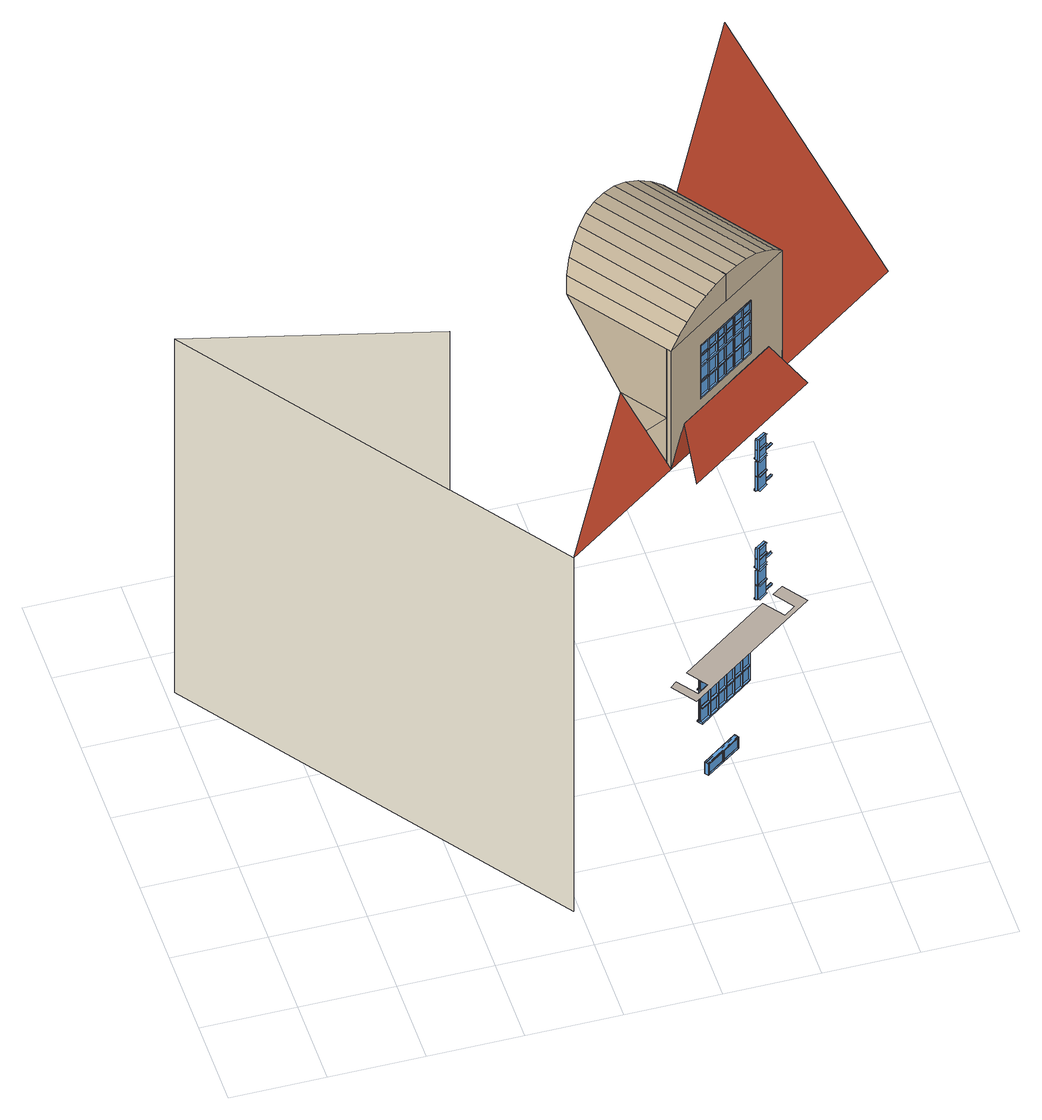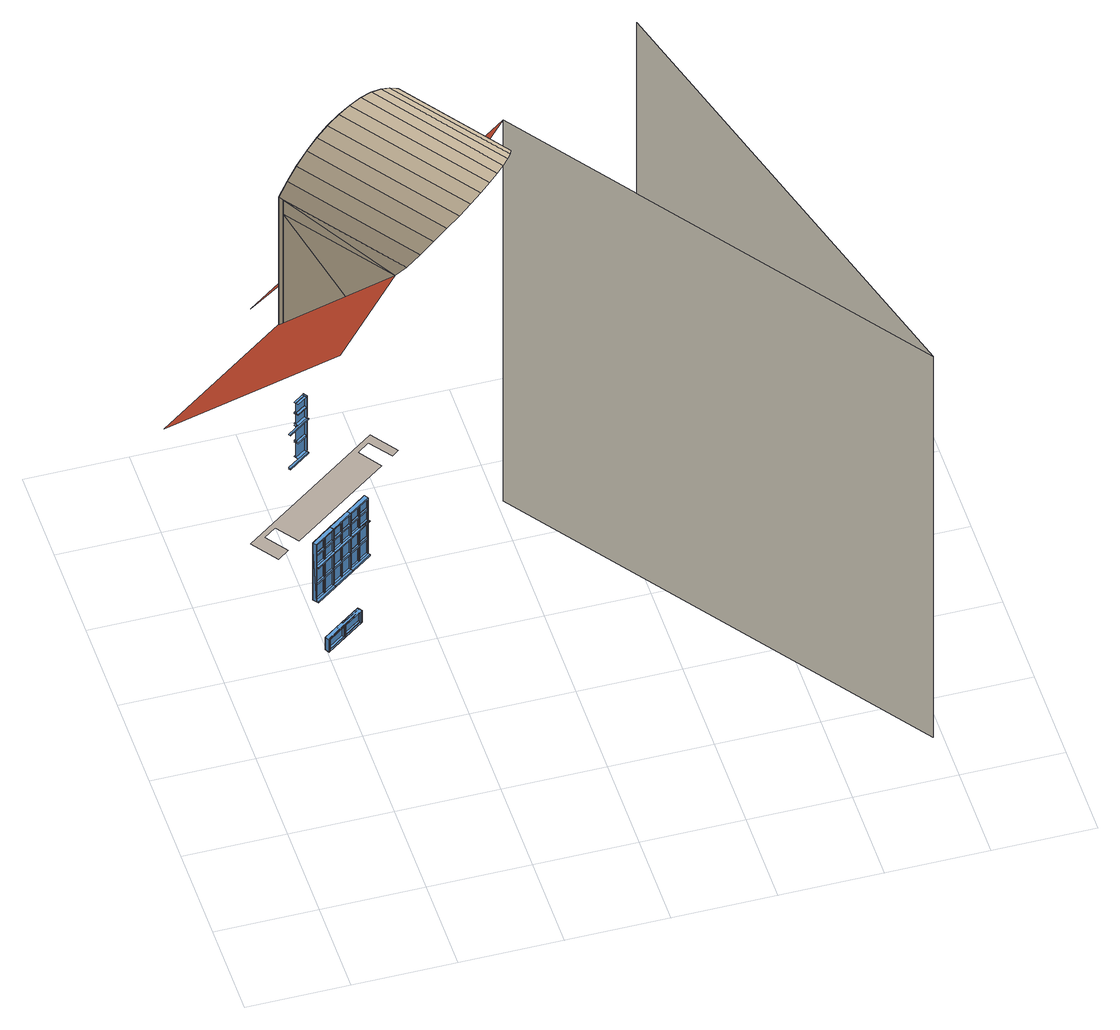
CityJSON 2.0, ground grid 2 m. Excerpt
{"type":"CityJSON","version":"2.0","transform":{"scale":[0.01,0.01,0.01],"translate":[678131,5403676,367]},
"CityObjects":{
"building1":{"type":"Building","attributes":{"measuredHeight":14.04},"children":["building1-1"],"geometry":[{"type":"MultiSurface","lod":"3","boundaries":[[[0,1,2]],[[3,4,5,2,1]],[[6,7,8,9]],[[10,11,12,13]],[[14,15,16,17]],[[18,19,20,21]],[[22,23,24,25]],[[26,27,28,29]],[[30,31,32,33]],[[34,35,36,37]],[[24,19,20,23]],[[32,11,12,31]],[[36,15,16,35]],[[19,28,27,20]],[[28,7,8,27]],[[15,32,31,16]],[[38,39,40,41]],[[42,43,44,45]],[[46,47,48,49]],[[50,51,52,53]],[[54,55,56,57]],[[58,59,60,61]],[[62,63,64,65]],[[66,67,68,69]],[[68,63,64,67]],[[55,60,59,56]],[[47,68,67,48]],[[60,39,40,59]],[[44,55,56,43]],[[52,47,48,51]],[[70,40,39,71]],[[72,48,47,73]],[[74,56,55,75]],[[76,44,43,77]],[[78,60,59,79]],[[80,68,67,81]],[[82,64,63,83]],[[84,52,51,85]],[[86,87,88,89]],[[90,91,92,93]],[[94,95,96,97]],[[98,86,89,99]],[[100,90,93,101]],[[87,102,103,104,9,6,105,88]],[[91,106,107,108,13,10,109,92]],[[110,111,112,113,114,115]],[[116,117,21,22]],[[118,119,17,34]],[[9,26,120,104]],[[13,30,121,108]],[[29,18,21,117,122,123,120,26]],[[33,14,17,119,124,125,121,30]],[[109,99,98,106,107,125,124,126,118,34,37,14,33,10]],[[127,102,103,123,122,128,116,22,25,18,29,6,105,129]],[[21,20,23,22]],[[9,8,27,26]],[[17,16,35,34]],[[13,12,31,30]],[[8,130,104,9]],[[20,131,117,21]],[[16,132,119,17]],[[12,133,108,13]],[[134,27,26,120]],[[135,23,22,116]],[[136,31,30,121]],[[137,35,34,118]],[[114,115,138,139]],[[120,134,130,104]],[[118,137,132,119]],[[116,135,131,117]],[[121,136,133,108]],[[101,100,140,141]],[[127,129,142,143]],[[135,23,20,131]],[[133,136,31,12]],[[20,27,134,131]],[[137,35,16,132]],[[130,134,27,8]],[[16,31,136,132]],[[144,23,20,145]],[[146,27,8,147]],[[148,35,16,149]],[[150,31,12,151]],[[152,153,154,155]],[[156,157,158,159]],[[160,161,162,163]],[[164,152,155,165]],[[166,156,159,167]],[[153,168,169,170,41,38,171,154]],[[157,172,173,174,65,62,175,158]],[[176,130,134,177]],[[178,131,135,179]],[[180,132,137,181]],[[182,133,136,183]],[[171,167,166,168,169,184,185,186,187,42,45,54,61,38]],[[188,172,173,189,190,191,192,50,53,46,69,62,175,193]],[[61,54,57,194,185,184,195,58]],[[69,46,49,196,190,189,197,66]],[[65,66,197,174]],[[187,194,57,42]],[[41,58,195,170]],[[192,196,49,50]],[[57,56,43,42]],[[41,40,59,58]],[[65,64,67,66]],[[49,48,51,50]],[[198,43,42,187]],[[40,199,170,41]],[[200,59,58,195]],[[56,201,194,57]],[[202,51,50,192]],[[64,203,174,65]],[[204,67,66,197]],[[48,205,196,49]],[[195,200,199,170]],[[187,198,201,194]],[[192,202,205,196]],[[197,204,203,174]],[[199,200,59,40]],[[56,59,200,201]],[[203,204,67,64]],[[198,43,56,201]],[[202,51,48,205]],[[48,67,204,205]],[[165,164,206,207]],[[188,193,208,209]],[[85,51,48,72]],[[79,59,40,70]],[[77,43,56,74]],[[81,67,64,82]],[[210,201,198,211]],[[212,199,200,213]],[[214,205,202,215]],[[216,203,204,217]],[[125,218,136,121]],[[128,219,135,116]],[[104,130,220,103]],[[119,132,221,124]],[[126,222,137,118]],[[117,131,223,122]],[[108,133,224,107]],[[123,225,134,120]],[[224,218,136,133]],[[220,225,134,130]],[[221,222,137,132]],[[223,219,135,131]],[[225,223,131,134]],[[218,221,132,136]],[[226,223,131,178]],[[183,136,218,227]],[[228,220,130,176]],[[177,134,225,229]],[[181,137,222,230]],[[231,224,133,182]],[[179,135,219,232]],[[233,221,132,180]],[[196,205,234,190]],[[170,199,235,169]],[[189,236,204,197]],[[184,237,200,195]],[[194,201,238,185]],[[186,239,198,187]],[[174,203,240,173]],[[191,241,202,192]],[[235,237,200,199]],[[237,238,201,200]],[[236,234,205,204]],[[234,241,202,205]],[[238,239,198,201]],[[240,236,204,203]],[[213,200,237,242]],[[243,235,199,212]],[[215,202,241,244]],[[245,238,201,210]],[[211,198,239,246]],[[247,234,205,214]],[[217,204,236,248]],[[249,240,203,216]],[[250,251,111,110]],[[113,112,252,253]],[[110,115,254,255,114,113,253,250]],[[254,256,138,115]],[[255,114,139,257]],[[256,257,139,138]],[[162,161,258,259],[257,139,138,256]],[[163,162,259,260]],[[261,258,161,160]],[[100,106,91,90]],[[98,102,87,86]],[[225,223,122,123]],[[103,220,225,123]],[[122,223,219,128]],[[124,221,222,126]],[[107,224,218,125]],[[218,221,124,125]],[[230,222,221,233]],[[232,219,223,226]],[[227,218,224,231]],[[229,225,220,228]],[[164,168,153,152]],[[166,172,157,156]],[[237,238,185,184]],[[185,238,239,186]],[[169,235,237,184]],[[190,234,241,191]],[[173,240,236,189]],[[236,234,190,189]],[[262,263,264,265]],[[266,267,268,269]],[[270,271,272,273]],[[274,275,276,277]],[[272,263,262,273]],[[276,267,266,277]],[[246,239,238,245]],[[242,237,235,243]],[[248,236,240,249]],[[244,241,234,247]],[[278,276,275,279]],[[280,264,263,281]],[[282,272,271,283]],[[284,268,267,285]],[[286,287,288,289]],[[288,290,291,289]],[[291,290,292,293]],[[294,295,296,297]],[[298,299,294,297]],[[296,295,300,301]],[[302,292,290,303]],[[304,288,287,305]],[[306,300,295,307]],[[308,294,299,309]],[[273,272,310,311]],[[312,313,271,270]],[[314,315,275,274]],[[316,317,263,262]],[[265,264,318,319]],[[269,268,320,321]],[[277,276,322,323]],[[324,325,267,266]],[[271,272,310,313]],[[263,264,318,317]],[[272,263,317,310]],[[276,267,325,322]],[[275,276,322,315]],[[267,268,320,325]],[[293,292,326,327]],[[289,288,328,329]],[[297,294,330,331]],[[301,300,332,333]],[[334,335,290,291]],[[336,337,295,296]],[[338,339,287,286]],[[340,341,299,298]],[[342,310,272,282]],[[343,318,264,280]],[[344,322,276,278]],[[345,320,268,284]],[[281,263,317,346]],[[283,271,313,347]],[[279,275,315,348]],[[285,267,325,349]],[[287,288,328,339]],[[290,292,326,335]],[[288,290,335,328]],[[295,300,332,337]],[[299,294,330,341]],[[294,295,337,330]],[[303,290,335,350]],[[305,287,339,351]],[[352,326,292,302]],[[353,330,294,308]],[[307,295,337,354]],[[355,332,300,306]],[[309,299,341,356]],[[357,328,288,304]],[[358,94,97,359],[111,251,360,361,362,363,252,112]],[[252,251,250,253]],[[255,257,256,254]],[[363,360,251,252]],[[360,363,364,365]],[[95,94,358,366]],[[367,359,97,96]],[[260,259,258,261]],[[366,95,96,367],[368,369,370,261,160,163,260,371]],[[371,260,261,370]],[[370,372,373,371]],[[374,375,376,377]],[[378,87,86,379]],[[380,91,90,381]],[[382,157,156,383]],[[384,153,152,385]],[[379,86,98,386]],[[381,90,100,387]],[[265,106,91,380,388,389,390,319]],[[269,102,87,378,391,392,393,321]],[[385,152,164,394]],[[383,156,166,395]],[[396,397,323,314]],[[398,399,311,312]],[[319,316,400,390]],[[321,324,401,393]],[[262,273,311,399,402,403,400,316]],[[266,277,323,397,404,405,401,324]],[[269,102,127,406,391,392,405,404,407,396,314,274,277,266]],[[265,106,98,386,388,389,403,402,408,398,312,270,273,262]],[[311,310,313,312]],[[319,318,317,316]],[[321,320,325,324]],[[323,322,315,314]],[[293,172,157,382,409,410,411,327]],[[301,168,153,384,412,413,414,333]],[[327,334,415,411]],[[301,168,166,395,412,413,416,417,418,419,340,298,297,296]],[[293,172,188,420,409,410,421,422,423,424,338,286,289,291]],[[333,336,425,414]],[[291,289,329,426,422,421,415,334]],[[424,426,329,338]],[[296,297,331,427,417,416,425,336]],[[419,427,331,340]],[[318,428,390,319]],[[322,429,397,323]],[[430,317,316,400]],[[310,431,399,311]],[[432,313,312,398]],[[433,315,314,396]],[[434,325,324,401]],[[320,435,393,321]],[[329,328,339,338]],[[327,326,335,334]],[[333,332,337,336]],[[331,330,341,340]],[[400,430,428,390]],[[398,432,431,399]],[[401,434,435,393]],[[396,433,429,397]],[[326,436,411,327]],[[328,437,426,329]],[[330,438,427,331]],[[332,439,414,333]],[[440,335,334,415]],[[441,339,338,424]],[[442,337,336,425]],[[443,341,340,419]],[[444,140,100,387]],[[406,127,143,445]],[[310,317,430,431]],[[433,315,322,429]],[[432,313,310,431]],[[322,325,434,429]],[[428,430,317,318]],[[435,434,325,320]],[[346,317,318,343]],[[347,313,310,342]],[[349,325,320,345]],[[348,315,322,344]],[[415,440,436,411]],[[424,441,437,426]],[[419,443,438,427]],[[425,442,439,414]],[[436,440,335,326]],[[439,442,337,332]],[[420,188,209,446]],[[328,335,440,437]],[[441,339,328,437]],[[443,341,330,438]],[[447,206,164,394]],[[330,337,442,438]],[[350,335,326,352]],[[351,339,328,357]],[[354,337,332,355]],[[356,341,330,353]],[[448,428,430,449]],[[450,431,432,451]],[[452,429,433,453]],[[454,435,434,455]],[[444,456,457,445,143,142,458,141,140],[459,460,448,449],[461,462,450,451],[282,283,347,342],[343,280,281,346],[151,463,464,150],[465,466,148,149],[230,233,180,181],[227,231,182,183],[232,226,178,179],[176,177,229,228],[467,468,146,147],[144,145,469,470],[348,344,278,279],[284,285,349,345],[454,455,471,472],[473,474,452,453],[475,476,477,478],[479,480,481,482],[483,484,485,486],[487,488,489,490],[491,492,493,494],[495,496,497,498],[499,500,501,502],[503,504,505,506]],[[507,508,509,510]],[[511,436,440,512]],[[513,437,441,514]],[[515,439,442,516]],[[517,438,443,518]],[[447,519,520,446,209,208,521,207,206],[522,523,515,516],[524,525,517,518],[308,309,356,353],[355,306,307,354],[70,71,78,79],[75,76,77,74],[246,245,210,211],[242,243,212,213],[244,247,214,215],[216,217,248,249],[83,80,81,82],[85,72,73,84],[351,357,304,305],[302,303,350,352],[511,512,526,527],[528,529,513,514],[530,531,532,533],[534,535,536,537],[538,539,540,541],[542,543,544,545],[546,547,548,549],[550,551,552,553],[554,555,556,557],[558,559,560,561]],[[562,563,564,565,566,567,568,569,570,571,572,573]],[[408,574,432,398]],[[403,575,430,400]],[[405,576,434,401]],[[407,577,433,396]],[[399,431,578,402]],[[397,429,579,404]],[[390,428,580,389]],[[393,435,581,392]],[[421,582,440,415]],[[411,436,583,410]],[[423,584,441,424]],[[426,437,585,422]],[[427,438,586,417]],[[418,587,443,419]],[[414,439,588,413]],[[416,589,442,425]],[[578,574,432,431]],[[575,578,431,430]],[[576,579,429,434]],[[580,575,430,428]],[[581,576,434,435]],[[579,577,433,429]],[[583,582,440,436]],[[585,584,441,437]],[[588,589,442,439]],[[582,585,437,440]],[[586,587,443,438]],[[589,586,438,442]],[[590,591,509,510]],[[462,578,431,450]],[[472,581,435,454]],[[460,580,428,448]],[[474,579,429,452]],[[451,432,574,461]],[[449,430,575,459]],[[453,433,577,473]],[[455,434,576,471]],[[529,585,437,513]],[[512,440,582,526]],[[527,583,436,511]],[[518,443,587,524]],[[516,442,589,522]],[[523,588,439,515]],[[514,441,584,528]],[[525,586,438,517]],[[592,361,360,365]],[[364,363,362,593]],[[593,592,365,364],[594,595,374,377]],[[596,594,377,376]],[[595,597,375,374]],[[372,598,599,373],[597,375,376,596]],[[375,376,596,597]],[[371,373,599,368]],[[369,598,372,370]],[[395,409,382,383]],[[412,394,385,384]],[[410,583,582,421]],[[582,585,422,421]],[[422,585,584,423]],[[589,586,417,416]],[[417,586,587,418]],[[413,588,589,416]],[[386,391,378,379]],[[388,387,381,380]],[[575,578,402,403]],[[402,578,574,408]],[[389,580,575,403]],[[404,579,577,407]],[[392,581,576,405]],[[576,579,404,405]],[[528,584,585,529]],[[526,582,583,527]],[[522,589,588,523]],[[524,587,586,525]],[[409,420,446,600,395]],[[471,576,581,472]],[[459,575,580,460]],[[461,574,578,462]],[[473,577,579,474]],[[391,406,445,601,386]],[[602,603,604,605]],[[606,607,602,605]],[[608,609,610,611]],[[612,613,614,615]],[[610,613,612,611]],[[604,603,616,617]],[[618,619,620,621]],[[620,622,623,621]],[[624,625,626,627]],[[623,622,628,629]],[[630,631,624,627]],[[626,625,632,633]],[[531,616,603,532]],[[560,610,609,561]],[[554,614,613,555]],[[534,602,607,535]],[[476,628,622,477]],[[505,624,631,506]],[[499,632,625,500]],[[479,620,619,480]],[[593,362,361,592]],[[597,595,594,596]],[[634,635,603,604]],[[605,602,636,637]],[[638,639,609,608]],[[617,616,640,641]],[[611,610,642,643]],[[644,645,613,612]],[[615,614,646,647]],[[648,649,607,606]],[[607,602,636,649]],[[603,616,640,635]],[[613,614,646,645]],[[609,610,642,639]],[[602,603,635,636]],[[610,613,645,642]],[[650,651,631,630]],[[627,624,652,653]],[[621,620,654,655]],[[629,628,656,657]],[[658,659,622,623]],[[660,661,625,626]],[[633,632,662,663]],[[664,665,619,618]],[[368,599,598,369]],[[532,603,635,533]],[[535,607,649,536]],[[559,642,610,560]],[[537,636,602,534]],[[561,609,639,558]],[[555,613,645,556]],[[557,646,614,554]],[[530,640,616,531]],[[359,367,366,358]],[[620,622,659,654]],[[624,625,661,652]],[[622,628,656,659]],[[619,620,654,665]],[[631,624,652,651]],[[625,632,662,661]],[[666,667,668,669,5,507,508]],[[480,619,665,481]],[[477,622,659,478]],[[500,625,661,501]],[[506,631,651,503]],[[475,656,628,476]],[[482,654,620,479]],[[504,652,624,505]],[[502,662,632,499]],[[670,671,672,673]],[[674,675,676,677]],[[678,679,680,681]],[[682,683,684,685]],[[686,687,688,689]],[[690,691,692,693]],[[694,695,696,697]],[[698,699,700,701]],[[702,703,704,705]],[[706,707,708,709]],[[710,711,712,713]],[[714,715,716,717]],[[688,691,690,689]],[[700,695,694,701]],[[704,707,706,705]],[[716,711,710,717]],[[671,718,719,720,670]],[[679,721,722,723,678]],[[724,725,726,727]],[[728,729,724,727]],[[730,731,732,733]],[[734,735,736,737]],[[732,735,734,733]],[[726,725,738,739]],[[740,741,742,743]],[[744,745,740,743]],[[746,747,748,749]],[[750,751,752,753]],[[748,751,750,749]],[[742,741,754,755]],[[756,382,383,757]],[[758,384,385,759]],[[757,383,395,760]],[[759,385,394,761]],[[617,412,384,758,762,763,764,641]],[[615,409,382,756,765,766,767,647]],[[641,634,768,764]],[[647,644,769,767]],[[604,605,637,770,771,772,768,634]],[[773,770,637,648]],[[612,611,643,774,775,776,769,644]],[[777,774,643,638]],[[615,409,420,778,765,766,776,775,779,777,638,608,611,612]],[[617,412,395,760,762,763,772,771,780,773,648,606,605,604]],[[643,642,639,638]],[[647,646,645,644]],[[641,640,635,634]],[[637,636,649,648]],[[781,378,379,782]],[[783,380,381,784]],[[636,785,770,637]],[[640,786,764,641]],[[646,787,767,647]],[[642,788,774,643]],[[789,635,634,768]],[[790,639,638,777]],[[791,645,644,769]],[[792,649,648,773]],[[782,379,386,793]],[[784,381,387,794]],[[629,388,380,783,795,796,797,657]],[[633,391,378,781,798,799,800,663]],[[773,792,785,770]],[[769,791,787,767]],[[777,790,788,774]],[[768,789,786,764]],[[519,447,394,761]],[[778,420,446,520]],[[792,649,636,785]],[[786,789,635,640]],[[787,791,645,646]],[[642,645,791,788]],[[790,639,642,788]],[[636,635,789,785]],[[536,649,636,537]],[[533,635,640,530]],[[558,639,642,559]],[[556,645,646,557]],[[633,391,406,801,798,799,802,803,804,805,650,630,627,626]],[[629,388,386,793,795,796,806,807,808,809,664,618,621,623]],[[623,621,655,810,807,806,811,658]],[[626,627,653,812,803,802,813,660]],[[657,658,811,797]],[[809,810,655,664]],[[663,660,813,800]],[[805,812,653,650]],[[655,654,665,664]],[[657,656,659,658]],[[663,662,661,660]],[[653,652,651,650]],[[814,665,664,809]],[[654,815,810,655]],[[656,816,797,657]],[[817,659,658,811]],[[818,651,650,805]],[[652,819,812,653]],[[662,820,800,663]],[[821,661,660,813]],[[544,786,789,545]],[[540,785,792,541]],[[548,788,790,549]],[[550,787,791,551]],[[811,817,816,797]],[[809,814,815,810]],[[813,821,820,800]],[[805,818,819,812]],[[654,659,817,815]],[[456,444,387,794]],[[814,665,654,815]],[[801,406,445,457]],[[818,651,652,819]],[[652,661,821,819]],[[816,817,659,656]],[[820,821,661,662]],[[478,659,656,475]],[[481,665,654,482]],[[501,661,662,502]],[[503,651,652,504]],[[485,815,814,486]],[[489,816,817,490]],[[493,819,818,494]],[[495,820,821,496]],[[822,823,725,726]],[[727,724,824,825]],[[826,827,731,730]],[[739,738,828,829]],[[733,732,830,831]],[[832,833,735,734]],[[737,736,834,835]],[[836,837,729,728]],[[838,839,741,742]],[[743,740,840,841]],[[842,843,747,746]],[[755,754,844,845]],[[749,748,846,847]],[[848,849,751,750]],[[753,752,850,851]],[[852,853,745,744]],[[729,724,824,837]],[[725,738,828,823]],[[735,736,834,833]],[[731,732,830,827]],[[724,725,823,824]],[[732,735,833,830]],[[745,740,840,853]],[[741,754,844,839]],[[751,752,850,849]],[[747,748,846,843]],[[740,741,839,840]],[[748,751,849,846]],[[854,725,823,855]],[[856,729,837,857]],[[858,830,732,859]],[[860,824,724,861]],[[862,731,827,863]],[[864,735,833,865]],[[866,834,736,867]],[[868,828,738,869]],[[870,741,839,871]],[[872,745,853,873]],[[874,846,748,875]],[[876,840,740,877]],[[878,747,843,879]],[[880,751,849,881]],[[882,850,752,883]],[[884,844,754,885]],[[770,785,886,771]],[[767,787,887,766]],[[774,788,888,775]],[[764,786,889,763]],[[780,890,792,773]],[[772,891,789,768]],[[776,892,791,769]],[[779,893,790,777]],[[886,890,792,785]],[[892,888,788,791]],[[889,891,789,786]],[[888,893,790,788]],[[887,892,791,787]],[[891,886,785,789]],[[541,792,890,538]],[[545,789,891,542]],[[551,791,892,552]],[[549,790,893,546]],[[543,889,786,544]],[[539,886,785,540]],[[547,888,788,548]],[[553,887,787,550]],[[812,819,894,803]],[[802,895,821,813]],[[806,896,817,811]],[[804,897,818,805]],[[808,898,814,809]],[[800,820,899,799]],[[810,815,900,807]],[[797,816,901,796]],[[896,900,815,817]],[[895,894,819,821]],[[901,896,817,816]],[[900,898,814,815]],[[899,895,821,820]],[[894,897,818,819]],[[488,901,816,489]],[[492,894,819,493]],[[498,899,820,495]],[[484,900,815,485]],[[486,814,898,483]],[[490,817,896,487]],[[496,821,895,497]],[[494,818,897,491]],[[902,672,673,903]],[[904,677,676,905]],[[906,680,681,907]],[[908,685,684,909]],[[903,673,670,910]],[[905,676,675,911]],[[907,681,678,912]],[[909,684,683,913]],[[739,674,677,904,914,915,916,829]],[[737,671,672,902,917,918,919,835]],[[755,682,685,908,920,921,922,845]],[[761,762,758,759]],[[760,765,756,757]],[[775,888,893,779]],[[766,887,892,776]],[[771,886,890,780]],[[763,889,891,772]],[[892,888,775,776]],[[891,886,771,772]],[[520,761,759,758,762,760,757,756,765,778]],[[538,890,886,539]],[[546,893,888,547]],[[542,891,889,543]],[[552,892,887,553]],[[520,519,761]],[[794,795,783,784]],[[793,798,781,782]],[[896,900,807,806]],[[807,900,898,808]],[[796,901,896,806]],[[803,894,897,804]],[[895,894,803,802]],[[799,899,895,802]],[[457,794,784,783,795,793,782,781,798,801]],[[497,895,899,498]],[[483,898,900,484]],[[491,897,894,492]],[[487,896,901,488]],[[457,456,794]]],"semantics":{"surfaces":[{"type":"WallSurface","klumMaterialClass":"Plaster","klumMaterialIndex":"I202","materialUncertainty":"0.3"},{"type":"Window","frameMaterialClass":"Wood","frameMaterialName":"PaintedWood","frameMaterialUncertainty":"0.3","paneMaterialClass":"Glass","_cityeditor_layer":"Unclassified.LoD3"},{"type":"RoofSurface"},{"type":"OuterCeilingSurface","klumMaterialClass":"Plaster","klumMaterialIndex":"I202","materialUncertainty":"0.3"},{"type":"RoofSurface","klumMaterialClass":"Ceramic","klumMaterialIndex":"D201","materialUncertainty":"0.3"}],"values":[0,0,1,1,1,1,1,1,1,1,1,1,1,1,1,1,1,1,1,1,1,1,1,1,1,1,1,1,1,1,1,1,1,1,1,1,1,1,1,1,1,1,1,1,1,1,1,1,1,1,1,1,1,1,1,1,1,1,1,1,1,1,1,1,1,1,1,1,1,1,1,1,1,1,1,1,1,1,1,1,1,1,1,1,1,1,1,1,1,1,1,1,1,1,1,1,1,1,1,1,1,1,1,1,1,1,1,1,1,1,1,1,1,1,1,1,1,1,1,1,1,1,1,1,1,1,1,1,1,1,1,1,1,1,1,1,1,1,1,1,1,1,1,1,1,1,1,1,1,1,1,1,1,1,1,1,1,1,1,1,1,1,1,1,1,1,1,1,1,1,1,1,1,1,1,1,1,1,1,1,1,1,1,1,1,1,1,1,1,1,1,1,1,1,1,1,1,1,1,1,1,1,1,1,1,1,1,1,1,1,1,1,1,1,1,1,1,1,1,1,1,1,1,1,1,1,1,1,1,1,1,1,1,1,1,1,1,1,1,1,1,1,1,1,1,1,1,1,1,1,1,1,1,1,1,1,1,1,1,1,1,1,1,1,1,1,1,1,1,1,1,1,1,1,1,1,1,1,1,1,1,1,1,1,1,1,1,1,1,1,1,1,1,1,1,1,1,1,1,1,1,1,1,1,1,1,1,1,1,1,1,1,1,1,1,1,1,1,1,1,1,1,1,1,1,1,1,1,1,1,1,1,1,1,1,1,1,1,1,1,1,1,1,1,1,1,1,1,1,1,1,1,1,1,1,1,1,1,1,1,1,1,1,1,1,1,1,1,1,1,1,1,1,1,1,1,2,1,1,1,1,1,3,1,1,1,1,1,1,1,1,1,1,1,1,1,1,1,1,1,1,1,1,1,1,1,1,1,1,1,1,4,1,1,1,1,1,1,1,1,1,1,1,1,1,1,1,1,1,1,1,1,1,1,1,1,1,1,1,1,1,1,1,1,1,1,1,1,1,1,1,1,1,1,1,1,1,1,1,1,1,1,1,1,1,1,1,1,1,1,1,1,1,1,1,1,1,1,1,1,1,1,1,1,1,1,1,1,1,1,1,1,1,1,1,1,1,1,1,1,1,1,1,1,1,1,1,1,1,1,1,1,1,1,1,1,1,1,1,1,1,1,1,4,1,1,1,1,1,1,1,1,1,1,1,1,1,1,1,1,1,1,1,1,1,1,1,1,1,1,1,1,1,1,1,1,1,1,1,1,1,1,1,1,1,1,1,1,1,1,1,1,1,1,1,1,1,1,1,1,1,1,1,1,1,1,1,1,1,1,1,1,1,1,1,1,1,1,1,1,1,1,1,1,1,1,1,1,1,1,1,1,1,1,1,1,1,1,1,1,1,1,1,1,1,1,1,1,1,1,1,1,1,1,1,1,1,1,1,1,1,1,1,1,1,1,1,1,1,1,1,1,1,1,1,1,1,1,1,1,1,1,1,1,1,1,1,1,1,1,1,1,1,1,1,1,1,1,1,1,1,1,1,1,1,1,1,1,1,1,1,1,1,1,1,1,1,1,1,1,1,1,1,1,1,1,1,1,1,1,1,1,1,1,1,1,1,1,1,1,1,1,1,1,1,1,1,1,1,1,1,1,1,1,1,1,1,1,1,1,1,1,1,1,1,1,1,1,1,1,1,1,1,1,1,1,1,1,1,1,1,1,1,1,1,1,1,1,1,1,1,1,1,1,1,1,1,1,1,1,1]}}]},
"building1-1":{"type":"BuildingInstallation","attributes":{"_cityeditor_layer":"Unclassified.LoD3","relationToConstruction":"outside"},"parents":["building1"],"geometry":[{"type":"MultiSurface","lod":"3","boundaries":[[[923,924,925,926]],[[927,928,929,930]],[[931,932,933,934,935,936,937,938]],[[930,929,939,940]],[[931,941,942,943,932]],[[926,925,944,945,946]],[[938,947,941,931]],[[933,932,943,948]],[[936,949,950,937]],[[934,933,946,507,510,509,508],[140,141,458,142,143,445,457,456,444]],[[926,946,933,932,927,930,940,923]],[[932,943,942,928,927]],[[937,950,947,938]],[[940,939,924,923]],[[934,508,951,952,953,954]],[[934,955,956,957,935]],[[669,958,959]],[[934,933,948,955]],[[958,960,959]],[[956,955,954]],[[508,509,961,951]],[[933,946,945,948]],[[935,957,949,936]],[[509,510,962,961]],[[954,668,956]],[[934,954,955]],[[668,954,953]],[[507,946,945,959,960,963]],[[944,669,959,945]],[[510,507,963,962]],[[953,964,668]],[[955,954,953,952,951,961,962,963,960,959,945,948]],[[952,964,953]]]}]}
},
"vertices":[
[410,345,1432],[17,894,997],[410,345,997],[17,894,28],[587,98,28],[587,98,997],[910,341,1204],[913,337,1204],[933,351,1204],[930,355,1204],[910,341,1119],[913,337,1119],[933,351,1119],[930,355,1119],[910,341,1160],[913,337,1160],[933,351,1160],[930,355,1160],[910,341,1232],[913,337,1232],[933,351,1232],[930,355,1232],[930,355,1257],[933,351,1257],[913,337,1257],[910,341,1257],[930,355,1229],[933,351,1229],[913,337,1229],[910,341,1229],[930,355,1156],[933,351,1156],[913,337,1156],[910,341,1156],[930,355,1198],[933,351,1198],[913,337,1198],[910,341,1198],[914,343,223],[916,340,223],[935,353,223],[933,357,223],[933,357,302],[935,353,302],[916,340,302],[914,343,302],[914,343,336],[916,340,336],[935,353,336],[933,357,336],[933,357,361],[935,353,361],[916,340,361],[914,343,361],[914,343,264],[916,340,264],[935,353,264],[933,357,264],[933,357,260],[935,353,260],[916,340,260],[914,343,260],[914,343,308],[916,340,308],[935,353,308],[933,357,308],[933,357,333],[935,353,333],[916,340,333],[914,343,333],[938,350,223],[919,336,223],[938,350,336],[919,336,336],[938,350,264],[919,336,264],[919,336,302],[938,350,302],[919,336,260],[938,350,260],[919,336,333],[938,350,333],[938,350,308],[919,336,308],[919,336,361],[938,350,361],[949,375,1202],[949,375,1204],[906,344,1204],[906,344,1202],[949,375,1115],[949,375,1118],[906,344,1118],[906,344,1115],[928,355,94],[934,347,94],[934,347,63],[928,355,63],[952,371,1202],[909,340,1202],[952,371,1115],[909,340,1115],[952,371,1204],[951,370,1204],[931,356,1204],[909,340,1204],[952,371,1119],[951,370,1119],[931,356,1119],[909,340,1119],[931,354,93],[930,356,93],[930,356,64],[931,354,64],[931,354,65],[931,354,91],[931,356,1257],[931,356,1232],[931,356,1198],[931,356,1160],[931,356,1229],[931,356,1156],[951,370,1232],[951,370,1229],[951,370,1160],[951,370,1156],[951,370,1198],[952,371,1260],[951,370,1257],[909,340,1260],[934,352,1204],[934,352,1232],[934,352,1160],[934,352,1119],[934,352,1229],[934,352,1257],[934,352,1156],[934,352,1198],[934,350,91],[934,350,65],[957,364,1115],[914,333,1115],[914,333,1260],[957,364,1260],[935,348,1257],[935,348,1232],[935,348,1229],[935,348,1204],[935,348,1198],[935,348,1160],[935,348,1156],[935,348,1119],[951,376,219],[951,376,222],[910,346,222],[910,346,219],[951,376,306],[951,376,308],[910,346,308],[910,346,306],[935,348,64],[933,350,64],[933,350,93],[935,348,93],[954,372,219],[913,343,219],[954,372,306],[913,343,306],[954,372,223],[953,371,223],[934,358,223],[913,343,223],[954,372,308],[953,371,308],[934,358,308],[913,343,308],[936,349,1204],[936,349,1229],[936,349,1232],[936,349,1257],[936,349,1160],[936,349,1198],[936,349,1119],[936,349,1156],[953,371,260],[953,371,264],[953,371,302],[934,358,302],[954,372,364],[953,371,333],[953,371,336],[953,371,361],[934,358,361],[913,343,364],[934,358,264],[934,358,260],[934,358,336],[934,358,333],[936,354,302],[936,354,223],[936,354,260],[936,354,264],[936,354,361],[936,354,308],[936,354,333],[936,354,336],[959,365,219],[918,335,219],[918,335,364],[959,365,364],[939,350,264],[939,350,302],[939,350,223],[939,350,260],[939,350,336],[939,350,361],[939,350,308],[939,350,333],[953,366,1156],[953,366,1257],[953,366,1204],[953,366,1160],[953,366,1198],[953,366,1232],[953,366,1119],[953,366,1229],[956,363,1232],[956,363,1156],[956,363,1204],[956,363,1229],[956,363,1198],[956,363,1119],[956,363,1257],[956,363,1160],[955,368,336],[955,368,223],[955,368,333],[955,368,260],[955,368,264],[955,368,302],[955,368,308],[955,368,361],[958,364,260],[958,364,223],[958,364,361],[958,364,264],[958,364,302],[958,364,336],[958,364,333],[958,364,308],[968,381,93],[967,383,93],[967,383,64],[968,381,64],[967,380,91],[967,380,65],[970,376,91],[970,376,65],[971,376,64],[971,376,93],[972,374,93],[972,374,64],[953,372,1156],[956,368,1156],[956,368,1119],[953,372,1119],[953,372,1229],[956,368,1229],[956,368,1204],[953,372,1204],[953,372,1198],[956,368,1198],[956,368,1160],[953,372,1160],[953,372,1257],[956,368,1257],[956,368,1232],[953,372,1232],[958,364,1232],[958,364,1257],[958,364,1119],[958,364,1156],[958,364,1160],[958,364,1198],[958,364,1204],[958,364,1229],[955,373,361],[957,369,361],[957,369,336],[955,373,336],[957,369,333],[955,373,333],[957,369,308],[955,373,308],[957,369,264],[957,369,260],[955,373,260],[955,373,264],[955,373,302],[957,369,302],[957,369,223],[955,373,223],[960,366,308],[960,366,333],[960,366,336],[960,366,361],[960,366,223],[960,366,260],[960,366,264],[960,366,302],[976,382,1160],[973,386,1160],[973,386,1198],[976,382,1198],[973,386,1257],[976,382,1257],[973,386,1156],[976,382,1156],[976,382,1119],[973,386,1119],[976,382,1204],[973,386,1204],[976,382,1232],[973,386,1232],[973,386,1229],[976,382,1229],[976,383,308],[974,386,308],[976,383,336],[974,386,336],[976,383,264],[974,386,264],[976,383,223],[974,386,223],[974,386,333],[976,383,333],[974,386,260],[976,383,260],[974,386,361],[976,383,361],[974,386,302],[976,383,302],[978,379,1160],[978,379,1119],[978,379,1232],[978,379,1204],[978,379,1156],[978,379,1198],[978,379,1257],[978,379,1229],[979,379,333],[979,379,361],[979,379,308],[979,379,264],[979,379,260],[979,379,223],[979,379,302],[979,379,336],[1006,411,94],[1006,411,63],[968,383,93],[1004,410,93],[1004,410,64],[968,383,64],[969,381,64],[969,381,93],[1011,402,94],[1011,402,63],[1010,401,93],[1010,401,64],[974,375,64],[974,375,93],[972,377,64],[972,377,93],[970,382,65],[973,378,65],[973,378,91],[970,382,91],[992,405,1204],[992,405,1202],[992,405,1118],[992,405,1115],[992,405,308],[992,405,306],[992,405,222],[992,405,219],[995,402,1202],[995,402,1115],[995,402,1119],[994,401,1119],[974,387,1119],[995,402,1204],[994,401,1204],[974,387,1204],[995,401,219],[995,401,306],[974,387,1257],[974,387,1232],[974,387,1198],[974,387,1160],[974,387,1156],[974,387,1229],[994,401,1160],[994,401,1156],[994,401,1232],[994,401,1229],[995,402,1260],[994,401,1257],[994,401,1198],[995,401,308],[994,401,308],[975,387,308],[995,401,223],[994,401,223],[975,387,223],[975,387,333],[994,401,260],[994,401,264],[994,401,302],[975,387,302],[995,401,364],[994,401,333],[994,401,336],[994,401,361],[975,387,361],[975,387,260],[975,387,336],[975,387,264],[977,383,1119],[977,383,1232],[977,383,1156],[977,383,1160],[977,383,1198],[977,383,1257],[977,383,1229],[977,383,1204],[977,383,308],[977,383,336],[977,383,264],[977,383,223],[977,383,333],[977,383,361],[977,383,260],[977,383,302],[1000,395,1115],[1000,395,1260],[1000,394,364],[1000,394,219],[979,379,1119],[979,379,1156],[979,379,1160],[979,379,1198],[979,379,1232],[979,379,1257],[979,379,1204],[979,379,1229],[1043,425,1115],[1043,425,1260],[914,333,1202],[999,394,1156],[999,394,1119],[999,394,1198],[999,394,1160],[915,334,1119],[915,334,1156],[915,334,1160],[915,334,1198],[915,334,1204],[915,334,1229],[915,334,1232],[915,334,1257],[999,394,1229],[999,394,1204],[999,394,1257],[999,394,1232],[1021,409,1119],[1001,395,1119],[1001,395,1156],[1021,409,1156],[1001,395,1160],[1001,395,1198],[1021,409,1198],[1021,409,1160],[1042,425,1198],[1042,425,1160],[1022,410,1160],[1022,410,1198],[1042,425,1156],[1042,425,1119],[1022,410,1119],[1022,410,1156],[1042,425,1257],[1042,425,1232],[1022,410,1232],[1022,410,1257],[1022,410,1204],[1022,410,1229],[1042,425,1229],[1042,425,1204],[1001,395,1204],[1001,395,1229],[1021,409,1229],[1021,409,1204],[1021,409,1257],[1021,409,1232],[1001,395,1232],[1001,395,1257],[837,277,997],[1122,481,997],[1088,457,1090],[871,302,1090],[980,380,308],[980,380,333],[980,380,336],[980,380,361],[980,380,223],[980,380,260],[980,380,264],[980,380,302],[1041,424,219],[1041,424,364],[918,335,306],[999,393,260],[999,393,223],[999,393,302],[999,393,264],[999,393,333],[999,393,308],[999,393,361],[999,393,336],[1020,408,223],[1001,395,223],[1001,395,260],[1020,408,260],[1001,395,264],[1001,395,302],[1020,408,302],[1020,408,264],[1040,423,302],[1040,423,264],[1021,409,264],[1021,409,302],[1040,423,260],[1040,423,223],[1021,409,223],[1021,409,260],[1040,423,361],[1040,423,336],[1021,409,336],[1021,409,361],[1021,409,308],[1021,409,333],[1040,423,333],[1040,423,308],[1001,395,308],[1001,395,333],[1020,408,333],[1020,408,308],[1020,408,361],[1020,408,336],[1001,395,336],[1001,395,361],[837,277,400],[851,288,400],[883,244,400],[908,262,400],[877,306,400],[1073,447,400],[1105,403,400],[1130,421,400],[1099,465,400],[1122,481,400],[1159,429,400],[874,225,400],[997,397,1198],[997,397,1156],[997,397,1229],[997,397,1257],[997,397,1160],[997,397,1232],[997,397,1119],[997,397,1204],[996,397,333],[996,397,308],[996,397,361],[996,397,336],[996,397,264],[996,397,302],[996,397,223],[996,397,260],[874,225,997],[1159,429,997],[1006,408,93],[1006,408,64],[1005,407,91],[1005,407,65],[1008,403,91],[1008,403,65],[1009,404,64],[1009,404,93],[1000,394,306],[1000,395,1202],[998,399,264],[998,399,260],[996,402,260],[996,402,264],[996,402,302],[998,399,302],[996,402,361],[998,399,361],[998,399,336],[996,402,336],[996,402,333],[998,399,333],[998,399,308],[996,402,308],[998,399,223],[996,402,223],[996,403,1198],[999,399,1198],[999,399,1160],[996,403,1160],[999,399,1156],[996,403,1156],[999,399,1232],[999,399,1229],[996,403,1229],[996,403,1232],[999,399,1119],[996,403,1119],[996,403,1257],[999,399,1257],[999,399,1204],[996,403,1204],[1015,416,260],[1017,412,260],[1017,412,264],[1015,416,264],[1015,416,361],[1017,412,361],[1017,412,223],[1015,416,223],[1017,412,336],[1015,416,336],[1015,416,333],[1017,412,333],[1017,412,308],[1015,416,308],[1015,416,302],[1017,412,302],[1016,417,1257],[1019,413,1257],[1019,413,1232],[1016,417,1232],[1019,413,1160],[1016,417,1160],[1019,413,1119],[1016,417,1119],[1016,417,1156],[1019,413,1156],[1016,417,1229],[1019,413,1229],[1019,413,1204],[1016,417,1204],[1016,417,1198],[1019,413,1198],[1395,677,997],[1162,1004,1432],[967,697,1285],[765,378,1132],[1029,347,902],[1029,347,904],[1027,351,904],[1027,351,902],[1029,347,819],[1029,347,815],[1027,351,815],[1027,351,818],[1029,347,604],[1029,347,606],[1027,351,606],[1027,351,604],[1029,347,521],[1029,347,517],[1027,351,517],[1027,351,520],[1028,346,904],[1031,343,904],[1031,343,930],[1028,346,930],[1028,346,932],[1031,343,932],[1031,343,957],[1028,346,957],[1028,346,860],[1031,343,860],[1031,343,898],[1028,346,898],[1028,346,819],[1031,343,819],[1031,343,857],[1028,346,857],[1028,346,606],[1031,343,606],[1031,343,631],[1028,346,631],[1028,346,634],[1031,343,634],[1031,343,659],[1028,346,659],[1028,346,562],[1031,343,562],[1031,343,600],[1028,346,600],[1028,346,521],[1031,343,521],[1031,343,558],[1028,346,558],[1029,347,960],[1034,340,960],[1034,340,902],[1029,347,662],[1034,340,662],[1034,340,604],[1033,344,860],[1033,344,857],[1030,348,857],[1030,348,860],[1030,348,898],[1033,344,898],[1030,348,957],[1033,344,957],[1033,344,932],[1030,348,932],[1030,348,930],[1033,344,930],[1033,344,904],[1030,348,904],[1033,344,819],[1030,348,819],[1033,344,562],[1033,344,558],[1030,348,558],[1030,348,562],[1030,348,600],[1033,344,600],[1030,348,659],[1033,344,659],[1033,344,634],[1030,348,634],[1030,348,631],[1033,344,631],[1033,344,606],[1030,348,606],[1033,344,521],[1030,348,521],[1033,435,308],[1033,435,306],[1033,435,222],[1033,435,219],[1036,431,306],[1036,431,219],[1036,431,223],[1035,430,223],[1016,417,223],[1036,431,308],[1035,430,308],[1016,417,308],[1016,417,260],[1016,417,333],[1016,417,264],[1035,430,264],[1035,430,260],[1016,417,302],[1016,417,336],[1035,430,336],[1035,430,333],[1016,417,361],[1036,431,364],[1035,430,361],[1035,430,302],[1036,436,1204],[1036,436,1202],[1036,436,1118],[1036,436,1115],[1018,413,264],[1018,413,223],[1018,413,308],[1018,413,336],[1018,413,260],[1018,413,361],[1018,413,333],[1018,413,302],[1038,433,1202],[1038,433,1115],[1038,433,1119],[1037,432,1119],[1017,417,1119],[1038,433,1204],[1037,432,1204],[1017,417,1204],[1038,433,1260],[1037,432,1229],[1037,432,1232],[1037,432,1257],[1017,417,1257],[1037,432,1156],[1037,432,1160],[1037,432,1198],[1017,417,1198],[1017,417,1160],[1017,417,1156],[1017,417,1232],[1017,417,1229],[1020,414,1198],[1020,414,1160],[1020,414,1119],[1020,414,1156],[1020,414,1257],[1020,414,1232],[1020,414,1204],[1020,414,1229],[1050,362,857],[1053,358,857],[1053,358,860],[1050,362,860],[1050,362,957],[1053,358,957],[1053,358,819],[1050,362,819],[1053,358,932],[1050,362,932],[1050,362,930],[1053,358,930],[1053,358,904],[1050,362,904],[1050,362,898],[1053,358,898],[1050,362,558],[1053,358,558],[1053,358,562],[1050,362,562],[1050,362,659],[1053,358,659],[1053,358,521],[1050,362,521],[1053,358,634],[1050,362,634],[1050,362,631],[1053,358,631],[1053,358,606],[1050,362,606],[1050,362,600],[1053,358,600],[1036,341,857],[1055,355,857],[1036,341,898],[1055,355,898],[1055,355,932],[1036,341,932],[1055,355,860],[1036,341,860],[1036,341,957],[1055,355,957],[1036,341,930],[1055,355,930],[1055,355,904],[1036,341,904],[1055,355,819],[1036,341,819],[1036,341,558],[1055,355,558],[1036,341,600],[1055,355,600],[1055,355,634],[1036,341,634],[1055,355,562],[1036,341,562],[1036,341,659],[1055,355,659],[1036,341,631],[1055,355,631],[1055,355,606],[1036,341,606],[1055,355,521],[1036,341,521],[1037,426,264],[1037,426,308],[1037,426,336],[1037,426,223],[1037,426,302],[1037,426,260],[1037,426,333],[1037,426,361],[1040,428,1232],[1040,428,1229],[1040,428,1156],[1040,428,1257],[1040,428,1198],[1040,428,1204],[1040,428,1160],[1040,428,1119],[1070,382,904],[1070,382,902],[1070,382,818],[1070,382,815],[1070,382,606],[1070,382,604],[1070,382,520],[1070,382,517],[1072,378,902],[1072,378,815],[1072,378,604],[1072,378,517],[1072,378,819],[1071,377,819],[1051,363,819],[1072,378,904],[1071,377,904],[1051,363,904],[1072,378,521],[1071,377,521],[1051,363,521],
[879,307,1360],[710,542,1360],[697,514,1342],[857,292,1342],[953,361,1391],[767,620,1391],[746,596,1385],[927,342,1385],[1006,398,1391],[979,379,1393],[979,379,1321],[1122,481,1321],[1102,467,1342],[1080,451,1360],[1056,435,1375],[1031,417,1385],[727,570,1375],[902,324,1375],[816,663,1391],[791,643,1393],[973,388,1393],[688,486,1321],[831,286,1321],[837,277,1321],[842,681,1385],[973,388,1321],[898,706,1360],[870,695,1375],[1116,490,997],[1116,490,1008],[1116,490,1285],[1116,490,1321],[1115,490,1321],[952,718,1321],[926,714,1342],[801,328,1064],[831,286,1132],[831,286,1008],[1082,466,1090],[865,310,1090],[831,286,997],[1033,605,1162]
]}
